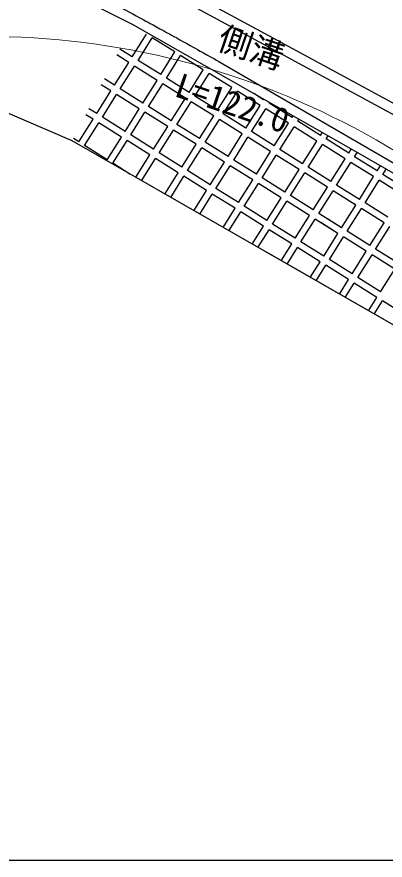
# Model space of a CAD drawing. Units: millimetres, scale not verified. Extents: x 40000 to 680000, y 20000 to 380000.
# Drawn here: x 113340 to 140818, y 205000 to 267944 of the extents above; entities that cross this region are included whole.
import ezdxf
from ezdxf.enums import TextEntityAlignment as Align

# ---------------------------------------------------------------- set-up
doc = ezdxf.new("R2010")
doc.units = ezdxf.units.MM
doc.header["$LTSCALE"] = 1000
for name, color, linetype, lineweight in [('M-BGD', 7, 'Continuous', 25), ('M-STR-HTXT', 7, 'Continuous', 13), ('M-TTL-BAND', 7, 'Continuous', 25)]:
    doc.layers.add(name, color=color, linetype=linetype, lineweight=lineweight)
doc.styles.add('@ＭＳ ゴシック', font='')
doc.styles.add('ＭＳ ゴシック', font='')
doc.styles.get('@ＭＳ ゴシック').set_extended_font_data('@MS Gothic')
doc.styles.get('ＭＳ ゴシック').set_extended_font_data('MS Gothic')

msp = doc.modelspace()

# ---------------------------------------------------------------- linework, layer by layer
at = {"layer": 'M-BGD'}
for p, q in [((121955, 264959), (123019, 266653)), ((122379, 264693), (123442, 266387)), ((125136, 265324), (123442, 266387)), ((121689, 264536), (120794, 265098)), ((121955, 264959), (121024, 265544)), ((124072, 263630), (125136, 265324)), ((124496, 263364), (125559, 265058)), ((127253, 263994), (125559, 265058)), ((120626, 262842), (121689, 264536)), ((124072, 263630), (122379, 264693)), ((121049, 262576), (122113, 264270)), ((123806, 263206), (122113, 264270)), ((126190, 262300), (127253, 263994)), ((120626, 262842), (119872, 263315)), ((122743, 261513), (123806, 263206)), ((126190, 262300), (124496, 263364)), ((126613, 262034), (127677, 263728)), ((129370, 262664), (127677, 263728)), ((120360, 262419), (119642, 262870)), ((122743, 261513), (121049, 262576)), ((123166, 261247), (124230, 262940)), ((125924, 261877), (124230, 262940)), ((128307, 260971), (129370, 262664)), ((119296, 260725), (120360, 262419)), ((119720, 260459), (120783, 262153)), ((122477, 261089), (120783, 262153)), ((124860, 260183), (125924, 261877)), ((128307, 260971), (126613, 262034)), ((128730, 260705), (129794, 262399)), ((131488, 261335), (129794, 262399)), ((131753, 261758), (131020, 262219)), ((124860, 260183), (123166, 261247)), ((125283, 259917), (126347, 261611)), ((128041, 260547), (126347, 261611)), ((130424, 259641), (131488, 261335)), ((131753, 261758), (131773, 261790)), ((132177, 261492), (132208, 261542)), ((133871, 260429), (132177, 261492)), ((117476, 258683), (112092, 261004)), ((119030, 260302), (118489, 260641)), ((119296, 260725), (118720, 261087)), ((121413, 259395), (122477, 261089)), ((121837, 259130), (122900, 260823)), ((124594, 259760), (122900, 260823)), ((130424, 259641), (128730, 260705)), ((130847, 259375), (131911, 261069)), ((133605, 260005), (131911, 261069)), ((117967, 258608), (119030, 260302)), ((118390, 258342), (119454, 260036)), ((121147, 258972), (119454, 260036)), ((121413, 259395), (119720, 260459)), ((126977, 258854), (128041, 260547)), ((127401, 258588), (128464, 260281)), ((130158, 259218), (128464, 260281)), ((132541, 258312), (133605, 260005)), ((133871, 260429), (133947, 260550)), ((134294, 260163), (134382, 260302)), ((135988, 259099), (134294, 260163)), ((123531, 258066), (124594, 259760)), ((123954, 257800), (125018, 259494)), ((126711, 258430), (125018, 259494)), ((126977, 258854), (125283, 259917)), ((132541, 258312), (130847, 259375)), ((132964, 258046), (134028, 259740)), ((135722, 258676), (134028, 259740)), ((117967, 258608), (117567, 258859)), ((120084, 257278), (121147, 258972)), ((120507, 257012), (121571, 258706)), ((123265, 257642), (121571, 258706)), ((123531, 258066), (121837, 259130)), ((129094, 257524), (130158, 259218)), ((129518, 257258), (130581, 258952)), ((132275, 257888), (130581, 258952)), ((135988, 259099), (136121, 259311)), ((136411, 258833), (136555, 259063)), ((138105, 257770), (136411, 258833)), ((157875, 235500), (117476, 258683)), ((120084, 257278), (118390, 258342)), ((125648, 256736), (126711, 258430)), ((126071, 256471), (127135, 258164)), ((128828, 257101), (127135, 258164)), ((129094, 257524), (127401, 258588)), ((134658, 256982), (135722, 258676)), ((135082, 256716), (136145, 258410)), ((137839, 257346), (136145, 258410)), ((154115, 248929), (138094, 258186)), ((138105, 257770), (138294, 258071)), ((122212, 255966), (123265, 257642)), ((125648, 256736), (123954, 257800)), ((131212, 256195), (132275, 257888)), ((131635, 255929), (132699, 257622)), ((134392, 256559), (132699, 257622)), ((134658, 256982), (132964, 258046)), ((138528, 257504), (138727, 257820)), ((140222, 256440), (138528, 257504)), ((121780, 256213), (120507, 257012)), ((122646, 255716), (123688, 257377)), ((125382, 256313), (123688, 257377)), ((127765, 255407), (128828, 257101)), ((128188, 255141), (129252, 256835)), ((130946, 255771), (129252, 256835)), ((131212, 256195), (129518, 257258)), ((136775, 255653), (137839, 257346)), ((137199, 255387), (138262, 257080)), ((139956, 256017), (138262, 257080)), ((140222, 256440), (140460, 256819)), ((124382, 254720), (125382, 256313)), ((127765, 255407), (126071, 256471)), ((133329, 254865), (134392, 256559)), ((133752, 254599), (134816, 256293)), ((136509, 255229), (134816, 256293)), ((136775, 255653), (135082, 256716)), ((140645, 256174), (140893, 256569)), ((124816, 254471), (125805, 256047)), ((127499, 254983), (125805, 256047)), ((129882, 254077), (130946, 255771)), ((133329, 254865), (131635, 255929)), ((138893, 254323), (139956, 256017)), ((139316, 254057), (140380, 255751)), ((142073, 254687), (140380, 255751)), ((142339, 255111), (140645, 256174)), ((126552, 253475), (127499, 254983)), ((129882, 254077), (128188, 255141)), ((130305, 253811), (131369, 255505)), ((133063, 254442), (131369, 255505)), ((135446, 253535), (136509, 255229)), ((135869, 253270), (136933, 254963)), ((138627, 253900), (136933, 254963)), ((138893, 254323), (137199, 255387)), ((126986, 253226), (127922, 254718)), ((129616, 253654), (127922, 254718)), ((131999, 252748), (133063, 254442)), ((135446, 253535), (133752, 254599)), ((139316, 254057), (139676, 254631)), ((131999, 252748), (130305, 253811)), ((132423, 252482), (133486, 254176)), ((135180, 253112), (133486, 254176)), ((137563, 252206), (138627, 253900)), ((137563, 252206), (138627, 253900)), ((138627, 253900), (138505, 253976)), ((141010, 252994), (139316, 254057)), ((141010, 252994), (139316, 254057)), ((128722, 252230), (129616, 253654)), ((129156, 251981), (130040, 253388)), ((131733, 252324), (130040, 253388)), ((134116, 251418), (135180, 253112)), ((137563, 252206), (135869, 253270)), ((137986, 251940), (139050, 253634)), ((137986, 251940), (139050, 253634)), ((140744, 252570), (139050, 253634)), ((140744, 252570), (139050, 253634)), ((134116, 251418), (132423, 252482)), ((134540, 251152), (135603, 252846)), ((137297, 251783), (135603, 252846)), ((137297, 251783), (136017, 252586)), ((137563, 252206), (136515, 252864)), ((139680, 250876), (140744, 252570)), ((139680, 250876), (140744, 252570)), ((130892, 250984), (131733, 252324)), ((131326, 250735), (132157, 252059)), ((133850, 250995), (132157, 252059)), ((134540, 251152), (135128, 252090)), ((136233, 250089), (137297, 251783)), ((136233, 250089), (137297, 251783)), ((139680, 250876), (137986, 251940)), ((139680, 250876), (137986, 251940)), ((140104, 250611), (141167, 252304)), ((140104, 250611), (141167, 252304)), ((133850, 250995), (133530, 251196)), ((134116, 251418), (134027, 251474)), ((134116, 251418), (134219, 251581)), ((136233, 250089), (134540, 251152)), ((136233, 250089), (134540, 251152)), ((136657, 249823), (137721, 251517)), ((136657, 249823), (137721, 251517)), ((139414, 250453), (137721, 251517)), ((139414, 250453), (137721, 251517)), ((133062, 249739), (133850, 250995)), ((133062, 249739), (133850, 250995)), ((133496, 249490), (134274, 250729)), ((133496, 249490), (134274, 250729)), ((135968, 249665), (134274, 250729)), ((135968, 249665), (134274, 250729)), ((141797, 249547), (140104, 250611)), ((141797, 249547), (140104, 250611)), ((157875, 235500), (132006, 250345)), ((138351, 248759), (139414, 250453)), ((138351, 248759), (139414, 250453)), ((138774, 248493), (139838, 250187)), ((138774, 248493), (139838, 250187)), ((141531, 249123), (139838, 250187)), ((141531, 249123), (139838, 250187)), ((135232, 248494), (135968, 249665)), ((135232, 248494), (135968, 249665)), ((135666, 248245), (136391, 249399)), ((135666, 248245), (136391, 249399)), ((138085, 248336), (136391, 249399)), ((138085, 248336), (136391, 249399)), ((138351, 248759), (136657, 249823)), ((138351, 248759), (136657, 249823)), ((140468, 247430), (141531, 249123)), ((140468, 247430), (141531, 249123)), ((137402, 247249), (138085, 248336)), ((137402, 247249), (138085, 248336)), ((137836, 247000), (138508, 248070)), ((137836, 247000), (138508, 248070)), ((140202, 247006), (138508, 248070)), ((140202, 247006), (138508, 248070)), ((140468, 247430), (138774, 248493)), ((140468, 247430), (138774, 248493)), ((139572, 246003), (140202, 247006)), ((139572, 246003), (140202, 247006)), ((140006, 245754), (140625, 246740)), ((140006, 245754), (140625, 246740)), ((142319, 245677), (140625, 246740)), ((142319, 245677), (140625, 246740))]:
    msp.add_line(p, q, dxfattribs=at)
for points in [[(164432, 249928), (153432, 254989), (132131, 266537), (118732, 273797), (105942, 281006), (103151, 284731)], [(164119, 249247), (153097, 254319), (131774, 265879), (118370, 273142), (105437, 280431), (102747, 284021)], [(138094, 258186), (121973, 267377), (115882, 270442), (109858, 272594), (104221, 274352), (101160, 274963)], [(128398, 264623), (143664, 255753), (154095, 249631), (168505, 240472)]]:
    msp.add_lwpolyline(points, dxfattribs=at)
msp.add_open_spline([(104805, 274986), (105053, 274902), (105799, 274652), (106047, 274568), (106296, 274485), (107042, 274235), (107290, 274152), (107539, 274069), (108285, 273820), (108534, 273737), (108783, 273654), (109530, 273407), (109779, 273325), (110081, 273225), (110987, 272928), (111288, 272827), (111590, 272727), (112493, 272423), (112793, 272319), (113093, 272214), (113990, 271894), (114287, 271783), (114584, 271671), (115471, 271325), (115764, 271204), (116051, 271085), (116905, 270712), (117187, 270583), (117470, 270455), (118312, 270054), (118592, 269917), (118871, 269781), (119704, 269360), (119981, 269217), (120257, 269075), (121084, 268641), (121359, 268495), (121714, 268306), (122776, 267735), (123129, 267543), (123482, 267351), (124538, 266772), (124890, 266578), (125242, 266384), (126295, 265798), (126646, 265603), (126996, 265407), (128048, 264820), (128398, 264623)], degree=3, knots=[0, 0, 0, 0, 1, 1, 1, 2, 2, 2, 3, 3, 3, 4, 4, 4, 5, 5, 5, 6, 6, 6, 7, 7, 7, 8, 8, 8, 9, 9, 9, 10, 10, 10, 11, 11, 11, 12, 12, 12, 13, 13, 13, 14, 14, 14, 15, 15, 15, 16, 16, 16, 16], dxfattribs=at)
at = {"layer": 'M-STR-HTXT'}
msp.add_arc((111032, 207759), 58724, 41.95068, 100.27298, dxfattribs=at)
at = {"layer": 'M-TTL-BAND'}
msp.add_line((40000, 205000), (579000, 205000), dxfattribs=at)

# ---------------------------------------------------------------- texts
at = {"layer": 'M-STR-HTXT', "style": 'ＭＳ ゴシック'}
msp.add_text('側溝', height=1833, rotation=341.112, dxfattribs=at).set_placement((130366, 264267), align=Align.BOTTOM_CENTER)
at = {"layer": 'M-STR-HTXT', "style": '@ＭＳ ゴシック'}
msp.add_text('L=122.0', height=1833, rotation=341.112, dxfattribs=at).set_placement((129719, 262375), align=Align.TOP_CENTER)

doc.saveas('drawing.dxf')
